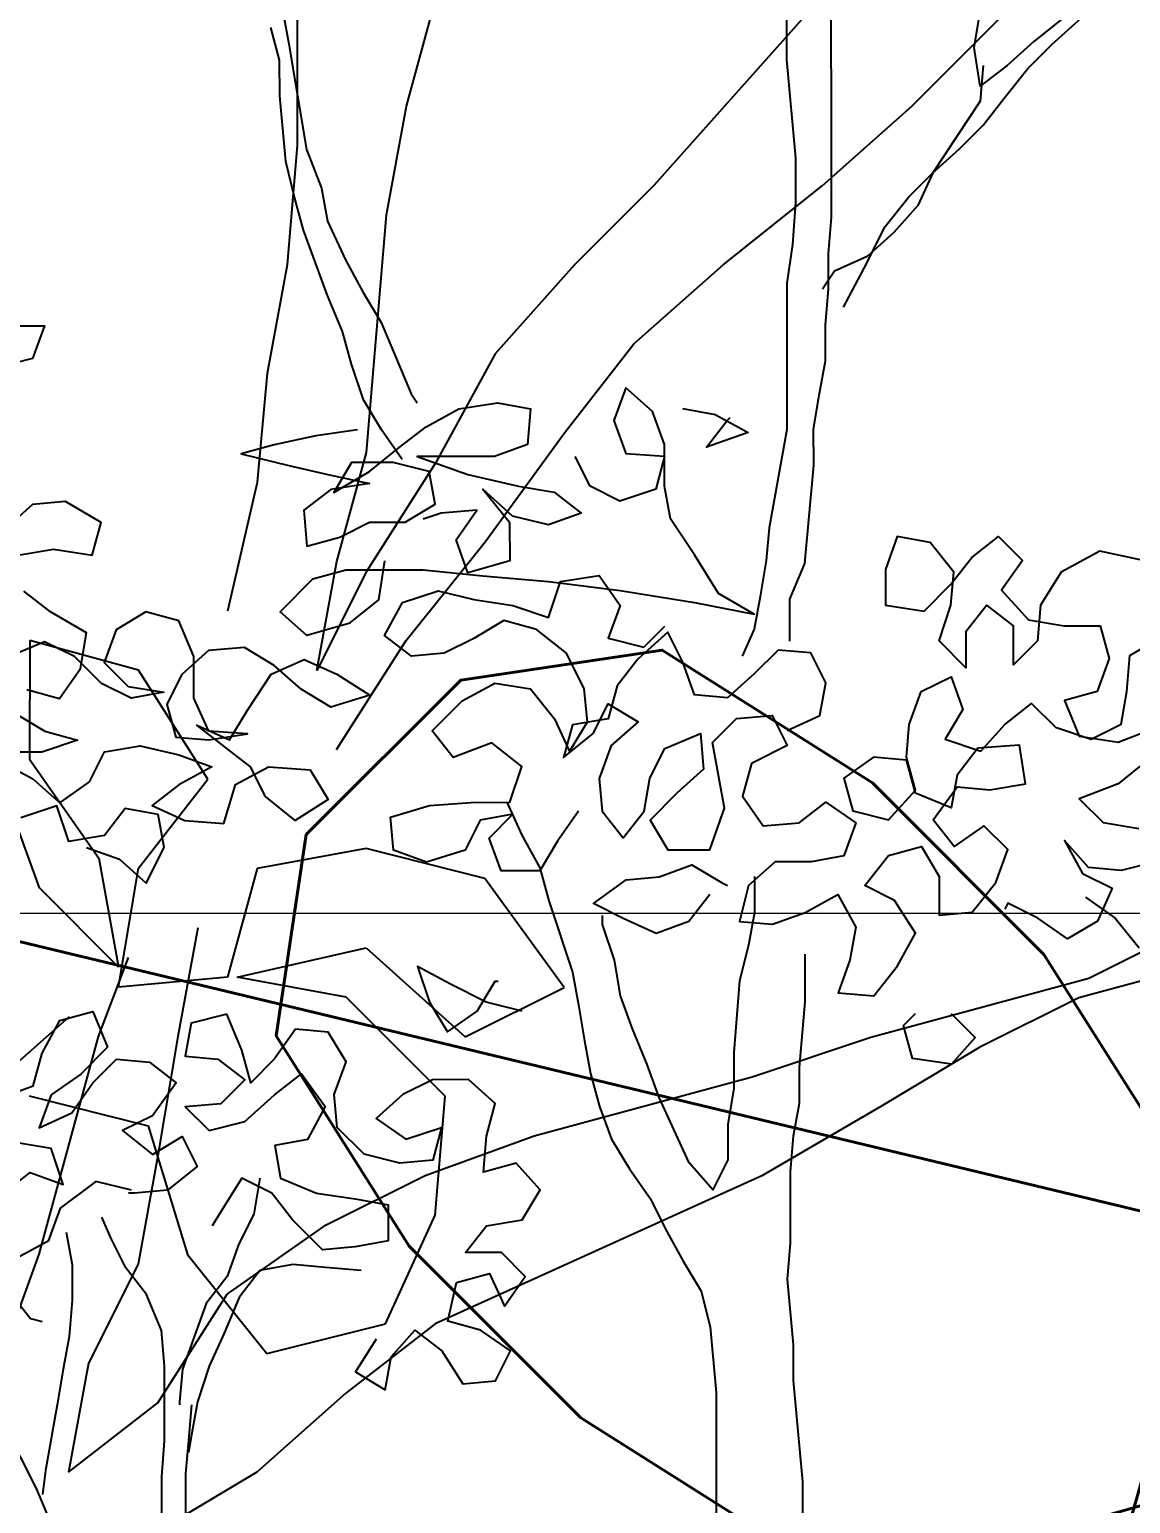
# Model space of a CAD drawing. Header units: millimetres. Extents: x 684983 to 685377, y 990360 to 990509.
# Drawn here: x 685055.3168 to 685055.6626, y 990447.8527 to 990448.3157 of the extents above; entities that cross this region are included whole.
import ezdxf

# ---------------------------------------------------------------- set-up
doc = ezdxf.new("R2010")
doc.units = ezdxf.units.MM
doc.header["$PDMODE"] = 35
doc.header["$PDSIZE"] = 0.2
for name, color, linetype in [('ANJILI', 7, 'Continuous'), ('dim', 7, 'Continuous'), ('MAHAGONY', 7, 'Continuous')]:
    doc.layers.add(name, color=color, linetype=linetype)
for name, color, linetype, lineweight in [('BD', 1, 'Continuous', 40), ('grid', 8, 'Continuous', 9), ('GRID LEVELS', 7, 'Continuous', 13)]:
    doc.layers.add(name, color=color, linetype=linetype, lineweight=lineweight)
doc.styles.add('DIM', font='ARIALN.TTF', dxfattribs={"width": 0.8, "height": 1})
doc.styles.get("Standard").update_dxf_attribs({"font": 'RomanS'})
doc.dimstyles.get("Standard").update_dxf_attribs({"dimtxt": 1, "dimasz": 0.18, "dimexe": 0.18, "dimexo": 0.0625, "dimgap": 0.09, "dimtad": 0, "dimrnd": 0.05, "dimzin": 0, "dimdsep": 46, "dimtxsty": 'DIM', "dimcen": 0.09, "dimse1": 1, "dimse2": 1, "dimsd1": 1, "dimsd2": 1, "dimadec": 0, "dimazin": 0, "dimtfac": 1, "dimtix": 1, "dimtofl": 0, "dimtmove": 2, "dimatfit": 3, "dimfxl": 0, "dimtolj": 1, "dimtzin": 0, "dimarcsym": 0})

# ---------------------------------------------------------------- blocks, each defined once
blk = doc.blocks.new('*D28')
at = {"layer": 'Defpoints', "color": 0, "transparency": 16777216}
for p in [(685041.126, 990451.441), (685056.383, 990448.83217), (685056.142, 990447.83)]:
    blk.add_point(p, dxfattribs=at)
at = {"layer": 'dim', "color": 0, "transparency": 16777216, "insert": (685048.875, 990450.63767), "char_height": 1, "attachment_point": 5, "rotation": 346.4784, "style": 'DIM'}
blk.add_mtext('\\A1;15.45', dxfattribs=at)
blk = doc.blocks.new('seee')
at = {"color": 84}
for p, q in [((11668.694, -2911.694, 6505.241), (11668.702, -2903.169, 6505.241)), ((11671.163, -2910.799, 6505.241), (11671.838, -2908.332, 6505.241)), ((11680.363, -2908.564, 6505.241), (11676.77, -2912.599, 6505.241)), ((11682.604, -2910.81, 6505.241), (11684.625, -2908.792, 6505.241)), ((11670.712, -2913.266, 6505.241), (11671.163, -2910.799, 6505.241)), ((11680.583, -2912.602, 6505.241), (11682.604, -2910.81, 6505.241)), ((11668.468, -2914.386, 6505.241), (11668.694, -2911.694, 6505.241)), ((11676.77, -2912.599, 6505.241), (11674.973, -2914.392, 6505.241)), ((11678.338, -2914.395, 6505.241), (11680.583, -2912.602, 6505.241)), ((11670.258, -2918.65, 6505.241), (11670.712, -2913.266, 6505.241)), ((11668.017, -2916.853, 6505.241), (11668.468, -2914.386, 6505.241)), ((11674.973, -2914.392, 6505.241), (11673.177, -2916.409, 6505.241)), ((11676.318, -2916.188, 6505.241), (11678.338, -2914.395, 6505.241)), ((11674.745, -2918.205, 6505.241), (11676.318, -2916.188, 6505.241)), ((11673.177, -2916.409, 6505.241), (11671.829, -2918.876, 6505.241)), ((11667.79, -2919.321, 6505.241), (11668.017, -2916.853, 6505.241)), ((11672.949, -2920.672, 6505.241), (11674.745, -2918.205, 6505.241)), ((11669.583, -2921.117, 6505.241), (11670.258, -2918.65, 6505.241)), ((11671.829, -2918.876, 6505.241), (11670.256, -2921.342, 6505.241)), ((11667.114, -2922.237, 6505.241), (11667.79, -2919.321, 6505.241)), ((11671.152, -2922.913, 6505.241), (11672.949, -2920.672, 6505.241)), ((11669.132, -2923.584, 6505.241), (11669.583, -2921.117, 6505.241)), ((11670.256, -2921.342, 6505.241), (11669.132, -2923.584, 6505.241)), ((11662.627, -2922.905, 6505.241), (11662.625, -2925.597, 6505.241)), ((11665.094, -2923.581, 6505.241), (11662.627, -2922.905, 6505.241)), ((11669.579, -2925.38, 6505.241), (11671.152, -2922.913, 6505.241)), ((11666.662, -2926.05, 6505.241), (11665.094, -2923.581, 6505.241)), ((11662.625, -2925.597, 6505.241), (11664.193, -2927.842, 6505.241)), ((11662.846, -2928.514, 6505.241), (11661.951, -2926.046, 6505.241)), ((11665.09, -2928.067, 6505.241), (11666.662, -2926.05, 6505.241)), ((11670.25, -2927.623, 6505.241), (11667.782, -2928.07, 6505.241)), ((11672.942, -2928.299, 6505.241), (11670.25, -2927.623, 6505.241)), ((11664.193, -2927.842, 6505.241), (11664.639, -2930.31, 6505.241)), ((11664.639, -2930.759, 6505.241), (11665.09, -2928.067, 6505.241)), ((11667.782, -2928.07, 6505.241), (11667.107, -2930.537, 6505.241)), ((11674.734, -2930.768, 6505.241), (11672.942, -2928.299, 6505.241)), ((11664.639, -2930.31, 6505.241), (11662.846, -2928.514, 6505.241)), ((11666.435, -2929.415, 6505.241), (11665.984, -2931.882, 6505.241)), ((11686.624, -2930.555, 6505.241), (11688.868, -2929.435, 6505.241)), ((11667.331, -2930.537, 6505.241), (11670.248, -2929.867, 6505.241)), ((11670.248, -2929.867, 6505.241), (11672.49, -2931.888, 6505.241)), ((11664.189, -2931.88, 6505.241), (11664.864, -2930.086, 6505.241)), ((11688.868, -2930.333, 6505.241), (11686.399, -2931.003, 6505.241)), ((11667.107, -2930.537, 6505.241), (11664.639, -2930.759, 6505.241)), ((11669.798, -2930.988, 6505.241), (11667.331, -2930.537, 6505.241)), ((11681.687, -2931.896, 6505.241), (11686.624, -2930.555, 6505.241)), ((11672.04, -2933.234, 6505.241), (11669.798, -2930.988, 6505.241)), ((11672.49, -2931.888, 6505.241), (11674.734, -2930.768, 6505.241)), ((11686.399, -2931.003, 6505.241), (11684.155, -2932.123, 6505.241)), ((11663.517, -2931.431, 6505.241), (11661.496, -2933.224, 6505.241)), ((11662.839, -2936.814, 6505.241), (11664.189, -2931.88, 6505.241)), ((11665.984, -2931.882, 6505.241), (11665.533, -2934.574, 6505.241)), ((11678.995, -2932.791, 6505.241), (11681.687, -2931.896, 6505.241)), ((11684.155, -2932.123, 6505.241), (11681.91, -2933.467, 6505.241)), ((11674.058, -2934.133, 6505.241), (11678.995, -2932.791, 6505.241)), ((11662.618, -2933.225, 6505.241), (11665.309, -2933.9, 6505.241)), ((11671.813, -2935.925, 6505.241), (11672.04, -2933.234, 6505.241)), ((11681.91, -2933.467, 6505.241), (11679.217, -2935.035, 6505.241)), ((11665.309, -2933.9, 6505.241), (11666.204, -2936.818, 6505.241)), ((11671.589, -2935.028, 6505.241), (11674.058, -2934.133, 6505.241)), ((11665.533, -2934.574, 6505.241), (11665.082, -2937.041, 6505.241)), ((11669.345, -2936.147, 6505.241), (11671.589, -2935.028, 6505.241)), ((11679.217, -2935.035, 6505.241), (11671.811, -2938.393, 6505.241)), ((11670.689, -2938.392, 6505.241), (11671.813, -2935.925, 6505.241)), ((11667.1, -2937.716, 6505.241), (11669.345, -2936.147, 6505.241)), ((11661.939, -2939.281, 6505.241), (11662.839, -2936.814, 6505.241)), ((11665.082, -2937.041, 6505.241), (11663.958, -2939.283, 6505.241)), ((11666.204, -2936.818, 6505.241), (11667.996, -2939.063, 6505.241)), ((11665.528, -2940.182, 6505.241), (11667.1, -2937.716, 6505.241)), ((11667.996, -2939.063, 6505.241), (11670.689, -2938.392, 6505.241)), ((11671.811, -2938.393, 6505.241), (11669.79, -2939.962, 6505.241)), ((11663.958, -2939.283, 6505.241), (11663.507, -2941.75, 6505.241)), ((11669.79, -2939.962, 6505.241), (11667.77, -2941.754, 6505.241)), ((11663.507, -2941.75, 6505.241), (11665.528, -2940.182, 6505.241)), ((11667.77, -2941.754, 6505.241), (11665.525, -2943.098, 6505.241))]:
    blk.add_line(p, q, dxfattribs=at)
blk = doc.blocks.new('TREE30')
at = {"color": 15, "flags": 128}
for points in [[(-0.1483, 2.30117), (-0.14628, 2.29016), (-0.14025, 2.25414), (-0.13523, 2.24113), (-0.13322, 2.23013), (-0.1272, 2.21712), (-0.12119, 2.20612), (-0.11517, 2.19611), (-0.10514, 2.1721), (-0.10314, 2.1691)], [(-0.10812, 2.15008), (-0.11514, 2.16008), (-0.12115, 2.17009), (-0.12517, 2.18209), (-0.12818, 2.1931), (-0.1332, 2.2051), (-0.14122, 2.22712), (-0.14424, 2.23812), (-0.14725, 2.25013), (-0.14927, 2.27215), (-0.14928, 2.28416), (-0.15229, 2.29516)], [(0.03177, 2.39342), (0.03178, 2.38141), (0.02879, 2.36939), (0.0258, 2.35838), (0.02381, 2.34637), (0.02282, 2.33236), (0.02084, 2.31033), (0.02086, 2.28431), (0.0239, 2.25129), (0.02391, 2.23627), (0.02292, 2.22226), (0.02093, 2.20925), (0.02098, 2.16021), (0.015, 2.12717), (0.01401, 2.11616), (0.01202, 2.10415), (0.01003, 2.09314), (0.00603, 2.08413)], [(0.02204, 2.08915), (0.02203, 2.10316), (0.02702, 2.11518), (0.02999, 2.14821), (0.02998, 2.16022), (0.03197, 2.17223), (0.03397, 2.18324), (0.03396, 2.19525), (0.03495, 2.20726), (0.03493, 2.21927), (0.03592, 2.23128), (0.03583, 2.33137), (0.03782, 2.34338), (0.04082, 2.35439), (0.04181, 2.3654), (0.0438, 2.37641), (0.04779, 2.38742), (0.04879, 2.39243)], [(0.03995, 2.20126), (0.04695, 2.21428), (0.05394, 2.2283), (0.06194, 2.23831), (0.06994, 2.24633), (0.07894, 2.25434), (0.08694, 2.26235), (0.09394, 2.27137), (0.10193, 2.28138), (0.10993, 2.2894), (0.11893, 2.29741), (0.12693, 2.30543), (0.13393, 2.31444), (0.10393, 2.29039), (0.09493, 2.28238), (0.08593, 2.27536), (0.08391, 2.28837), (0.0859, 2.30039), (0.08689, 2.3124), (0.08687, 2.33942), (0.08786, 2.34843)], [(0.08692, 2.28237), (0.08593, 2.27036), (0.06994, 2.24633), (0.06494, 2.23531), (0.05695, 2.2263), (0.04795, 2.21828), (0.03694, 2.21327), (0.03294, 2.20726)], [(-0.07299, 2.03502), (-0.06797, 2.02401), (-0.06196, 2.01301), (-0.05895, 2.002), (-0.05092, 1.97799), (-0.04891, 1.96698), (-0.04689, 1.95497), (-0.04488, 1.94396), (-0.04187, 1.93296), (-0.03786, 1.92195), (-0.03184, 1.91195), (-0.02483, 1.90195), (-0.01981, 1.89194), (-0.0138, 1.88094), (-0.00778, 1.87094), (-0.00477, 1.85893), (-0.00275, 1.83691), (-0.00269, 1.77386)], [(0.0101, 2.01007), (0.01012, 1.99806), (0.00812, 1.98705), (0.00513, 1.97504), (0.00315, 1.95101), (0.00316, 1.939), (0.00117, 1.92699), (0.00118, 1.91498), (-0.00381, 1.90497), (-0.01183, 1.91397), (-0.02185, 1.93598), (-0.02587, 1.94698), (-0.03088, 1.95899), (-0.0349, 1.97), (-0.03691, 1.982), (-0.04092, 1.99401), (-0.04093, 1.99701)], [(0.1212, 2.00317), (0.13122, 1.99617), (0.13924, 1.98617)], [(0.02634, 1.77088), (0.0263, 1.80691), (0.02529, 1.81792), (0.02428, 1.82993), (0.02327, 1.84094), (0.02326, 1.85295), (0.02124, 1.87497), (0.02223, 1.88698), (0.02221, 1.911), (0.0232, 1.92301), (0.02519, 1.93402), (0.02518, 1.94603), (0.02716, 1.96805), (0.02714, 1.98406)], [(-0.15594, 1.90883), (-0.15793, 1.89682), (-0.16293, 1.88681), (-0.16692, 1.87579), (-0.17392, 1.86678), (-0.18191, 1.84475), (-0.1829, 1.83374), (-0.1829, 1.83274)], [(-0.2249, 1.79367), (-0.21988, 1.78267), (-0.21487, 1.77066), (-0.20885, 1.76066), (-0.1868, 1.72265), (-0.18682, 1.74967), (-0.18685, 1.77369), (-0.18786, 1.7847), (-0.18887, 1.79671), (-0.18888, 1.80872), (-0.18789, 1.82073), (-0.18791, 1.84575), (-0.18893, 1.85776), (-0.19394, 1.86976), (-0.20095, 1.87877), (-0.20597, 1.88877), (-0.20898, 1.89577)], [(-0.22098, 1.89076), (-0.21897, 1.87975), (-0.21896, 1.86774), (-0.21995, 1.85573), (-0.22194, 1.84472), (-0.22393, 1.83271), (-0.22792, 1.81068), (-0.22891, 1.80268)], [(-0.12189, 1.87784), (-0.1339, 1.87883), (-0.14491, 1.87982), (-0.15592, 1.87781), (-0.16291, 1.86879), (-0.16791, 1.85678), (-0.1729, 1.84576), (-0.17689, 1.83375), (-0.17888, 1.82274), (-0.17988, 1.81673)], [(-0.17166, 1.58054), (-0.17168, 1.60456), (-0.17069, 1.61557), (-0.1687, 1.62758), (-0.16671, 1.63859), (-0.16673, 1.66261), (-0.16974, 1.67462), (-0.17977, 1.69463), (-0.18578, 1.70463), (-0.19681, 1.71963), (-0.19481, 1.72864), (-0.19983, 1.73965), (-0.20484, 1.74965), (-0.21185, 1.75965), (-0.21787, 1.76966), (-0.22288, 1.78166), (-0.2259, 1.79267), (-0.23091, 1.80468), (-0.23593, 1.81468), (-0.24294, 1.82568), (-0.24996, 1.83568), (-0.25497, 1.84569), (-0.25998, 1.85669)], [(-0.17889, 1.83275), (-0.17988, 1.82074), (-0.18087, 1.80973), (-0.18083, 1.75968), (-0.17982, 1.74867), (-0.17177, 1.70464), (-0.16776, 1.69364), (-0.16675, 1.68263), (-0.16273, 1.67163), (-0.16072, 1.66062), (-0.1607, 1.6356), (-0.16269, 1.62459), (-0.16368, 1.61358), (-0.16365, 1.57754)]]:
    blk.add_lwpolyline(points, dxfattribs=at)
at = {"color": 3, "flags": 128}
for points in [[(-0.21409, 2.01987), (-0.20308, 2.01588), (-0.19407, 2.00788), (-0.18807, 2.0199), (-0.19008, 2.0309), (-0.2011, 2.0329), (-0.20809, 2.02388), (-0.2201, 2.02187), (-0.22412, 2.03388), (-0.23612, 2.02986)], [(-0.24315, 2.04887), (-0.23213, 2.04288), (-0.22312, 2.03488), (-0.21311, 2.04189), (-0.20812, 2.05191), (-0.19611, 2.05392), (-0.1831, 2.05093), (-0.17208, 2.04694), (-0.18309, 2.04092), (-0.19209, 2.03391), (-0.18107, 2.02891), (-0.16806, 2.02792), (-0.16407, 2.04094), (-0.15307, 2.04695), (-0.13905, 2.04596), (-0.13304, 2.03596), (-0.14404, 2.02895), (-0.15406, 2.03694), (-0.15907, 2.04695), (-0.1771, 2.06094), (-0.16609, 2.05595), (-0.16009, 2.06596), (-0.1521, 2.07798), (-0.14109, 2.08299), (-0.13008, 2.078), (-0.11906, 2.071), (-0.13207, 2.06699), (-0.14208, 2.07298), (-0.1511, 2.08098), (-0.16111, 2.08698), (-0.17312, 2.08597), (-0.18212, 2.07795), (-0.18712, 2.06794), (-0.1841, 2.05693), (-0.17309, 2.05594), (-0.16008, 2.05796), (-0.1731, 2.05894), (-0.17811, 2.06995), (-0.17812, 2.08396), (-0.18314, 2.09597), (-0.19415, 2.09896), (-0.20415, 2.09294), (-0.20815, 2.08193), (-0.20013, 2.07393), (-0.18812, 2.07194), (-0.19913, 2.06993), (-0.20914, 2.07492), (-0.21816, 2.08392), (-0.22817, 2.08892), (-0.24018, 2.0839)], [(-0.23816, 2.06489), (-0.22814, 2.05889), (-0.21713, 2.0559), (-0.22914, 2.05189), (-0.24115, 2.05188)], [(-0.23416, 2.0729), (-0.22315, 2.06991), (-0.21615, 2.07992), (-0.21416, 2.09193), (-0.22618, 2.09893), (-0.23519, 2.10593)], [(-0.2372, 2.11794), (-0.2252, 2.11995), (-0.21218, 2.11796), (-0.20919, 2.12897), (-0.22121, 2.13597), (-0.23222, 2.13495), (-0.24122, 2.12694)], [(-0.24028, 2.195), (-0.22827, 2.19501), (-0.23226, 2.184), (-0.24427, 2.18098)], [(-0.12315, 2.16008), (-0.13716, 2.15806), (-0.15116, 2.15505), (-0.16217, 2.15203), (-0.14615, 2.14804), (-0.13314, 2.14505), (-0.11913, 2.14206), (-0.13214, 2.14005), (-0.14114, 2.13304), (-0.14012, 2.12103), (-0.12912, 2.12404), (-0.11911, 2.12905), (-0.1071, 2.12906), (-0.0971, 2.13508), (-0.09911, 2.14609), (-0.11113, 2.14908), (-0.12514, 2.14906), (-0.13113, 2.13905), (-0.11913, 2.14607), (-0.10913, 2.15408), (-0.10013, 2.1611), (-0.08912, 2.16711), (-0.07611, 2.16913), (-0.0651, 2.16713), (-0.06609, 2.15512), (-0.0771, 2.15111), (-0.10312, 2.15109), (-0.0861, 2.1451), (-0.06908, 2.14111), (-0.05707, 2.13912), (-0.04806, 2.13212), (-0.05906, 2.12811), (-0.07108, 2.1311), (-0.08109, 2.1401), (-0.07207, 2.1291), (-0.07206, 2.11609), (-0.08607, 2.11207), (-0.09008, 2.12307), (-0.08309, 2.13309), (-0.0951, 2.13208), (-0.1011, 2.13007)], [(0.02107, 2.05912), (0.03207, 2.06414), (0.03407, 2.07515), (0.02905, 2.08515), (0.01804, 2.08614), (0.01004, 2.07813), (0.00104, 2.07011), (-0.00997, 2.0711), (-0.01398, 2.08211), (-0.019, 2.09211), (-0.029, 2.0831), (-0.03599, 2.07408), (-0.03899, 2.06307), (-0.05099, 2.06106), (-0.05399, 2.05005), (-0.04399, 2.05806), (-0.03899, 2.06807), (-0.02898, 2.06208), (-0.03798, 2.05406), (-0.04197, 2.04305), (-0.04096, 2.03204), (-0.03394, 2.02304), (-0.02695, 2.03206), (-0.02496, 2.04307), (-0.01996, 2.05308), (-0.00795, 2.05809), (-0.00694, 2.04609), (-0.01594, 2.03807), (-0.02494, 2.02905), (-0.01893, 2.01905), (-0.00492, 2.01906), (0.00007, 2.03308), (-0.00395, 2.0551), (0.00405, 2.06311), (0.01606, 2.06412), (0.02107, 2.05412), (0.00907, 2.0481), (0.00608, 2.03709), (0.01309, 2.02709), (0.0251, 2.0281), (0.0341, 2.03511), (0.04412, 2.02812), (0.04012, 2.0171), (0.02912, 2.01509), (0.01711, 2.01508), (0.00811, 2.00707), (0.00511, 1.99505), (0.01612, 1.99406), (0.02713, 1.99808), (0.03813, 2.00409), (0.04415, 1.99309), (0.04216, 1.98208), (0.03816, 1.97106), (0.05017, 1.97007), (0.05817, 1.98009), (0.06417, 1.9911), (0.05715, 2.00211), (0.04714, 2.0071), (0.05514, 2.01712), (0.06614, 2.02013), (0.07216, 2.01013), (0.07217, 1.99712), (0.08318, 1.99813), (0.09117, 2.00814), (0.09517, 2.01916), (0.08715, 2.02716), (0.07715, 2.02014), (0.07014, 2.02914), (0.07813, 2.04016), (0.08914, 2.03917), (0.10115, 2.04118), (0.09914, 2.05419), (0.08513, 2.05318), (0.07813, 2.04416), (0.07614, 2.03315), (0.06412, 2.03814), (0.06111, 2.04915), (0.0501, 2.05014), (0.0401, 2.04313), (0.04311, 2.03212), (0.05513, 2.02913), (0.06412, 2.03914), (0.06111, 2.05015), (0.0621, 2.06116), (0.0661, 2.07217), (0.0761, 2.07719), (0.08011, 2.06618), (0.07412, 2.05617), (0.08613, 2.05218), (0.09413, 2.06119), (0.10313, 2.0682), (0.11114, 2.06021), (0.12316, 2.05621), (0.13316, 2.06123), (0.13515, 2.07224), (0.13614, 2.08425), (0.14615, 2.09026)], [(0.14012, 2.11628), (0.1261, 2.11927), (0.1131, 2.11225), (0.1061, 2.10124), (0.10511, 2.08922), (0.09711, 2.08121), (0.0971, 2.09422), (0.08809, 2.10122), (0.08109, 2.0922), (0.0811, 2.08019), (0.07208, 2.08919), (0.07608, 2.10121), (0.07707, 2.11222), (0.06905, 2.12222), (0.05804, 2.12421), (0.05405, 2.1132), (0.05406, 2.10119), (0.06707, 2.0992), (0.07607, 2.10821), (0.08307, 2.11723), (0.09207, 2.12424), (0.10008, 2.11624), (0.09309, 2.10623), (0.1021, 2.09623), (0.11412, 2.09424), (0.12613, 2.09425), (0.12914, 2.08324), (0.12515, 2.07223), (0.11414, 2.06922), (0.11915, 2.05721), (0.13217, 2.05522), (0.14517, 2.06024)], [(0.14218, 2.04922), (0.13218, 2.04121), (0.11917, 2.03619), (0.12719, 2.02819), (0.1392, 2.0262)], [(0.14521, 2.0152), (0.13321, 2.01218), (0.1222, 2.01318), (0.11418, 2.02218), (0.1202, 2.01117), (0.13021, 2.00618), (0.12522, 1.99516), (0.11521, 1.98915), (0.1052, 1.99615), (0.09518, 2.00114), (0.09419, 1.99914)], [(-0.04897, 2.03203), (-0.05596, 2.02202), (-0.06196, 2.01201), (-0.07497, 2.01199), (-0.07898, 2.023), (-0.07098, 2.03101), (-0.08199, 2.029), (-0.08699, 2.01899), (-0.09999, 2.01497), (-0.11101, 2.01897), (-0.11202, 2.02998), (-0.09901, 2.03399), (-0.085, 2.035), (-0.07199, 2.03502), (-0.068, 2.04703), (-0.07801, 2.05503), (-0.09102, 2.05001), (-0.09803, 2.05901), (-0.08803, 2.06903), (-0.07703, 2.07505), (-0.06502, 2.07306), (-0.057, 2.06305), (-0.05199, 2.05205), (-0.04599, 2.06206), (-0.047, 2.07307), (-0.05302, 2.08508), (-0.06303, 2.09307), (-0.07405, 2.09607), (-0.08405, 2.09005), (-0.09405, 2.08504), (-0.10506, 2.08403), (-0.11407, 2.09103), (-0.10808, 2.10204), (-0.09607, 2.10605), (-0.08406, 2.10306), (-0.07105, 2.10107), (-0.05903, 2.09708), (-0.05504, 2.10909), (-0.04203, 2.11111), (-0.03502, 2.10111), (-0.03901, 2.09009), (-0.027, 2.0871), (-0.02, 2.09411)], [(-0.11686, 1.85482), (-0.12386, 1.84381), (-0.11384, 1.83781), (-0.11185, 1.84882), (-0.10385, 1.85784), (-0.09484, 1.85084), (-0.08782, 1.83984), (-0.07681, 1.84085), (-0.07182, 1.85086), (-0.08183, 1.85786), (-0.09285, 1.86085), (-0.08986, 1.87386), (-0.07885, 1.87688), (-0.07383, 1.86587), (-0.06684, 1.87589), (-0.07485, 1.88389), (-0.08686, 1.88387), (-0.07986, 1.89289), (-0.06786, 1.8949), (-0.06186, 1.90492), (-0.06988, 1.91392), (-0.08088, 1.9109), (-0.07989, 1.92291), (-0.0769, 1.93393), (-0.08591, 1.94192), (-0.09792, 1.94191), (-0.10793, 1.9369), (-0.11693, 1.92889), (-0.10691, 1.92189), (-0.09491, 1.9259), (-0.0979, 1.91489), (-0.10891, 1.91388), (-0.12092, 1.91687), (-0.12994, 1.92587), (-0.13095, 1.93688), (-0.12695, 1.94789), (-0.13297, 1.9579), (-0.14398, 1.95889), (-0.15098, 1.94887), (-0.15898, 1.94086), (-0.16199, 1.95186), (-0.167, 1.96387), (-0.17901, 1.96086), (-0.181, 1.94984), (-0.16999, 1.94885), (-0.16098, 1.94186), (-0.16898, 1.93384), (-0.18099, 1.93283), (-0.17297, 1.92483), (-0.16097, 1.92784), (-0.15097, 1.93686), (-0.14196, 1.94388), (-0.13395, 1.93287), (-0.13994, 1.92186), (-0.15095, 1.91985), (-0.14894, 1.90884), (-0.13692, 1.90385), (-0.12391, 1.90186), (-0.1129, 1.89986), (-0.11289, 1.88785), (-0.1239, 1.88584), (-0.1349, 1.88483), (-0.14492, 1.89483), (-0.15194, 1.90383), (-0.16195, 1.90883), (-0.16894, 1.89781), (-0.17194, 1.8928)]]:
    blk.add_lwpolyline(points, dxfattribs=at)
at = {"color": 86, "flags": 128}
for points in [[(-0.12711, 2.11303), (-0.10108, 2.11306), (-0.08107, 2.11107), (-0.05904, 2.10909), (-0.03502, 2.10611), (-0.01, 2.10213), (0.01002, 2.09815), (-0.00199, 2.10514), (-0.01001, 2.11814), (-0.01803, 2.13015), (-0.02004, 2.14115), (-0.02005, 2.15517), (-0.02407, 2.16617), (-0.03308, 2.17417), (-0.03708, 2.16316), (-0.03306, 2.15215), (-0.02005, 2.15116), (-0.02304, 2.14015), (-0.03505, 2.13614), (-0.04506, 2.14113), (-0.05008, 2.15113)], [(-0.01406, 2.16718), (-0.00305, 2.16519), (0.00797, 2.15919), (-0.00604, 2.15418), (0.00096, 2.16319), (0.00196, 2.16419)], [(-0.1141, 2.11605), (-0.11609, 2.10303), (-0.12609, 2.09502), (-0.1401, 2.091), (-0.14911, 2.099), (-0.13811, 2.11002), (-0.12711, 2.11303)], [(-0.0049, 2.00405), (-0.0119, 1.99504), (-0.02291, 1.99102), (-0.03392, 1.99602), (-0.04393, 2.00101), (-0.03293, 2.00903), (-0.02192, 2.01004), (-0.01092, 2.01405), (-0.0009, 2.00806), (0.0011, 2.00706)], [(-0.06792, 1.96496), (-0.07993, 1.96795), (-0.09195, 1.97395), (-0.10296, 1.97994), (-0.09895, 1.96793), (-0.09294, 1.95793), (-0.08293, 1.96495), (-0.07694, 1.97496), (-0.07594, 1.97496)], [(0.0762, 1.96409), (0.08422, 1.95609), (0.07622, 1.94708), (0.06321, 1.94907), (0.06019, 1.96007), (0.06419, 1.96408)]]:
    blk.add_lwpolyline(points, dxfattribs=at)
at = {"color": 105, "flags": 128}
for points in [[(-0.19898, 1.90479), (-0.21099, 1.90778), (-0.22299, 1.89876), (-0.22698, 1.88775), (-0.23799, 1.88173)], [(-0.24201, 1.90375), (-0.23301, 1.91076), (-0.222, 1.90677), (-0.22601, 1.91878), (-0.23802, 1.92077)], [(-0.24304, 1.93578), (-0.23204, 1.93979), (-0.22904, 1.9508), (-0.22305, 1.96182), (-0.21204, 1.96483), (-0.20703, 1.95282), (-0.21603, 1.94381), (-0.22603, 1.93679), (-0.23002, 1.92578), (-0.21902, 1.93079), (-0.21202, 1.94081), (-0.20402, 1.94882), (-0.19301, 1.94783), (-0.184, 1.94083), (-0.19199, 1.92982), (-0.202, 1.9248), (-0.19198, 1.91681), (-0.18198, 1.92282), (-0.17697, 1.91282), (-0.18697, 1.9048), (-0.19797, 1.90379), (-0.19998, 1.90379)]]:
    blk.add_lwpolyline(points, dxfattribs=at)
at = {"flags": 128}
blk.add_lwpolyline([(-0.249, 1.87972), (-0.23998, 1.87072), (-0.23297, 1.86172), (-0.22896, 1.86073)], dxfattribs=at)

msp = doc.modelspace()

# ---------------------------------------------------------------- linework, layer by layer
at = {"layer": 'BD'}
msp.add_line((685056.142, 990447.83), (685041.126, 990451.441), dxfattribs=at)
at = {"layer": 'grid'}
msp.add_line((685085.19566, 990448.03806), (684982.76357, 990448.03806), dxfattribs=at)

# ---------------------------------------------------------------- block references
at = {"layer": 'ANJILI', "xscale": 0.01386104931414437, "yscale": 0.01386104931414437, "zscale": 0.01386104931414437}
msp.add_blockref('seee', (684893.66059, 990488.63833, 98.652), dxfattribs=at)
at = {"layer": 'MAHAGONY', "color": 7, "xscale": 0.9355958136093464, "yscale": 0.9355958136093464, "zscale": 0.9355958136093464}
msp.add_blockref('TREE30', (685055.535, 990446.169, 98.419), dxfattribs=at)

# ---------------------------------------------------------------- texts
at = {"layer": 'GRID LEVELS', "width": 0.5}
msp.add_text('98.631', height=0.8, rotation=45, dxfattribs=at).set_placement((685055.62998, 990447.15777, 98.6307))

# ---------------------------------------------------------------- dimensions: what is measured, and where the dimension line sits
at = {"layer": 'dim'}
dim = msp.add_aligned_dim(p1=(685041.126, 990451.441), p2=(685056.142, 990447.83), distance=1.03074, dimstyle='Standard', dxfattribs=at)
dim.commit()
dim.dimension.update_dxf_attribs({"geometry": '*D28', "text_midpoint": (685048.875, 990450.63767)})

doc.saveas('drawing.dxf')
